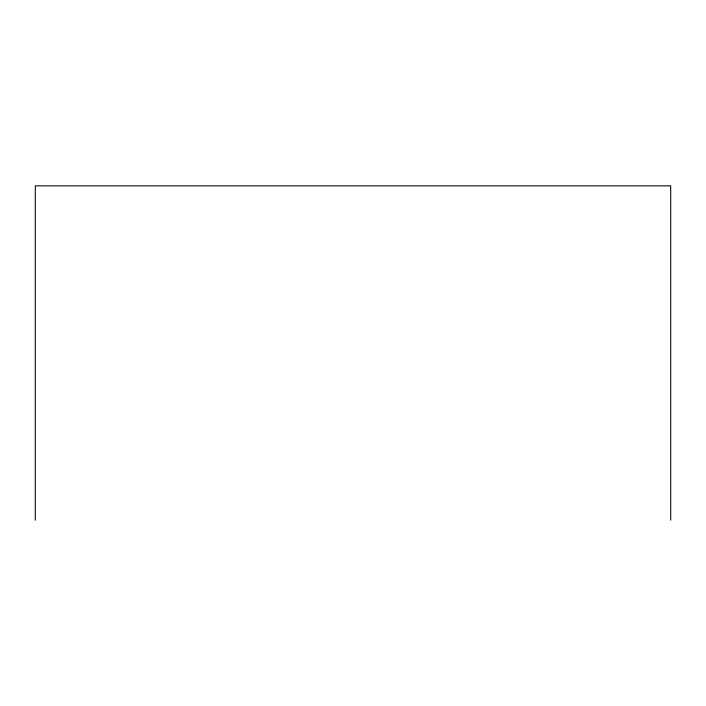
<?xml version="1.0" encoding="UTF-8"?>
<svg xmlns="http://www.w3.org/2000/svg" width="706" height="706" viewBox="0 0 706 706"><rect width="100%" height="100%" fill="white"/><g stroke="black" fill="none" stroke-linecap="round" stroke-linejoin="round"><path stroke-width="1.06" d="M670.7 520.145L670.7 185.854L35.3 185.854L35.3 520.145"/></g></svg>
